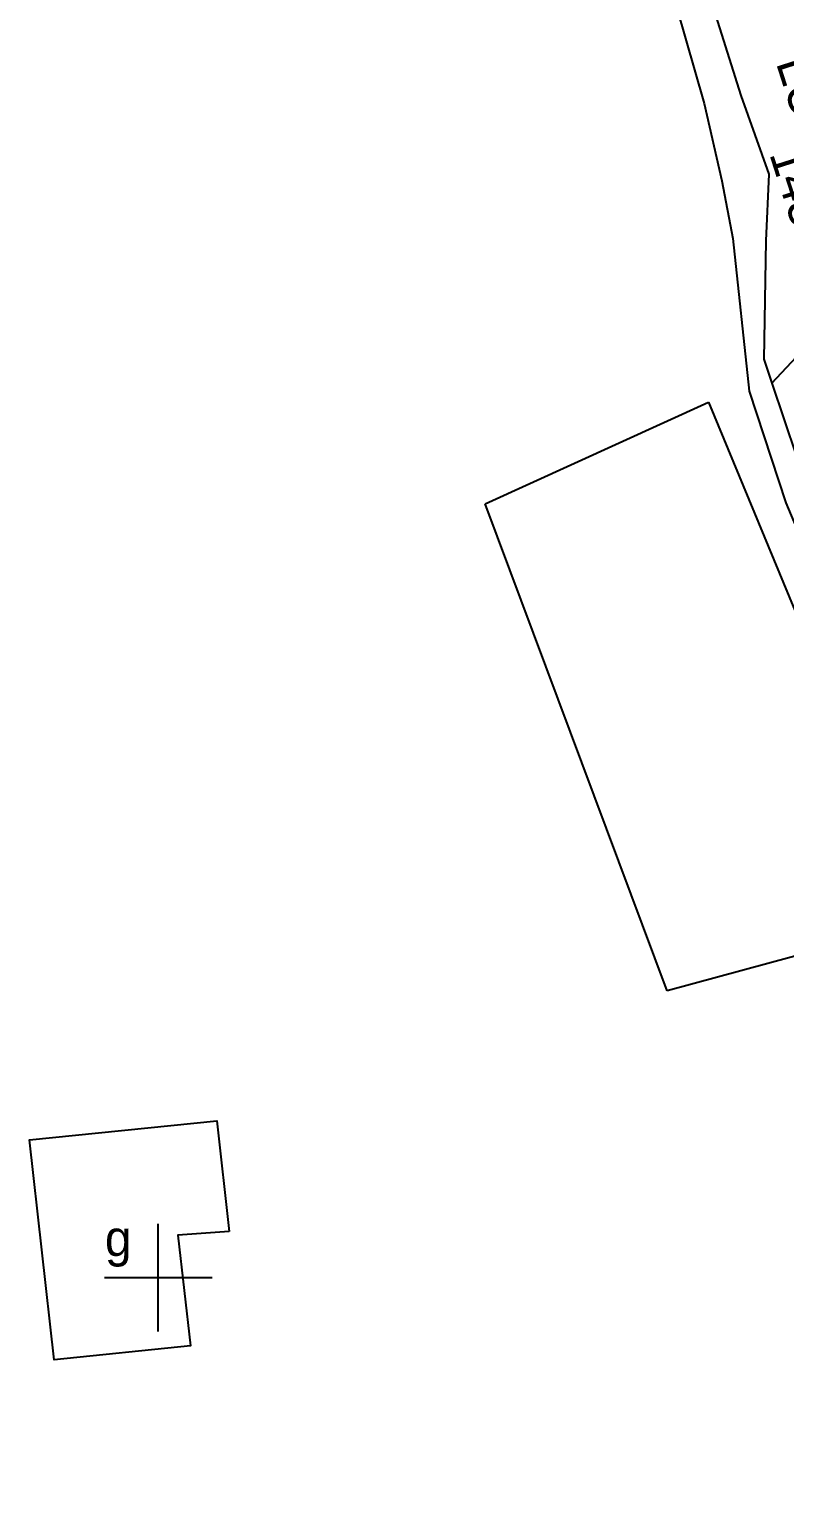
# Model space of a CAD drawing. Extents: x 550890 to 551618, y 1839259 to 1840146.
# Drawn here: x 550992.8 to 551034.9, y 1839587.3 to 1839669.6 of the extents above; entities that cross this region are included whole.
import ezdxf

# ---------------------------------------------------------------- set-up
doc = ezdxf.new("R2010")
doc.units = 0
for name, color, linetype in [('Level 10', 7, 'Continuous'), ('Level 14', 7, 'Continuous'), ('Level 16', 7, 'Continuous'), ('Level 2', 7, 'Continuous'), ('Level 31', 7, 'Continuous'), ('Level 33', 7, 'Continuous'), ('Level 4', 7, 'Continuous'), ('Level 63', 7, 'Continuous')]:
    doc.layers.add(name, color=color, linetype=linetype)

msp = doc.modelspace()

# ---------------------------------------------------------------- linework, layer by layer
at = {"layer": 'Level 10'}
msp.add_lwpolyline([(551034.18, 1839649.87), (551037.22, 1839653.12), (551040.56, 1839655.4), (551042.6, 1839658.01)], dxfattribs=at)
at = {"layer": 'Level 14'}
msp.add_lwpolyline([(551003.95, 1839602.57), (551001.1, 1839602.37), (551001.79, 1839596.19), (550994.2, 1839595.41), (550992.83, 1839607.68), (551003.26, 1839608.75), (551003.95, 1839602.57)], dxfattribs=at)
at = {"layer": 'Level 31'}
for points in [[(551030.19, 1839673.12), (551032.45, 1839665.91), (551034.02, 1839661.52), (551033.84, 1839657.81), (551033.73, 1839651.22), (551034.18, 1839649.87)], [(551028.87, 1839670.83), (551030.41, 1839665.47), (551031.39, 1839661.15), (551032.01, 1839657.93), (551032.92, 1839649.42), (551034.96, 1839643.2), (551036.35, 1839639.89), (551038.5, 1839634.46), (551042.07, 1839626.49), (551044.34, 1839619.13), (551044.42, 1839616.06), (551046.23, 1839607.84), (551050.02, 1839603.18), (551050.36, 1839599.54), (551051.21, 1839594), (551052.85, 1839577.31)], [(551034.18, 1839649.87), (551036.24, 1839643.74), (551037.8, 1839640.6)]]:
    msp.add_lwpolyline(points, dxfattribs=at)
at = {"layer": 'Level 33'}
for p, q in [((551018.22, 1839643.14), (551030.65, 1839648.81)), ((551030.65, 1839648.81), (551036.55, 1839634.59)), ((551028.36, 1839615.99), (551018.22, 1839643.14)), ((551042.06, 1839619.71), (551028.36, 1839615.99))]:
    msp.add_line(p, q, dxfattribs=at)
at = {"layer": 'Level 63'}
for points in [[(551000, 1839597), (551000, 1839603)], [(550997, 1839600), (551003, 1839600)]]:
    msp.add_lwpolyline(points, dxfattribs=at)

# ---------------------------------------------------------------- texts
at = {"layer": 'Level 16'}
msp.add_text('g', height=2, dxfattribs=at).set_placement((550997.03, 1839601.2))
at = {"layer": 'Level 2'}
msp.add_text('LUK', height=2, rotation=287.7334, dxfattribs=at).set_placement((551034.4, 1839667.74))
at = {"layer": 'Level 4'}
msp.add_text('145.8', height=2, rotation=287.7334, dxfattribs=at).set_placement((551034.03, 1839662.66))

doc.saveas('drawing.dxf')
